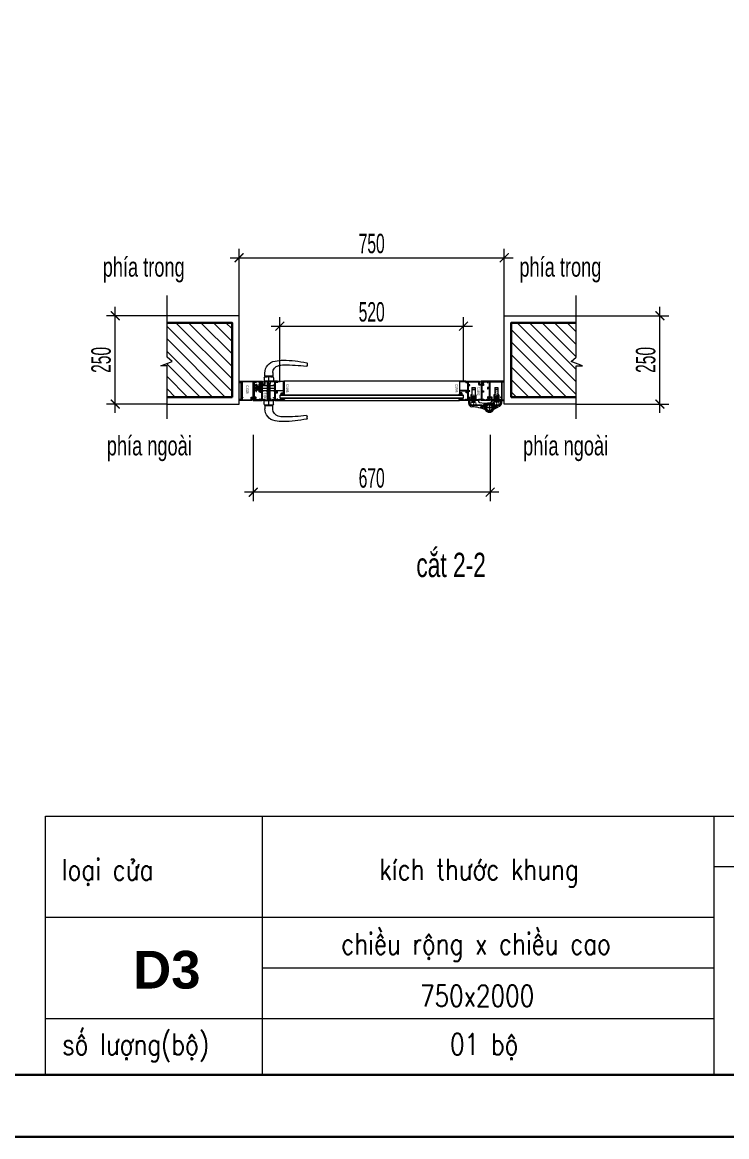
# Model space of a CAD drawing. Header units: millimetres. Extents: x 1336014 to 2939047, y -333549 to -60566.
# Drawn here: x 1419777 to 1421770, y -219540 to -216387 of the extents above; entities that cross this region are included whole.
import ezdxf
from ezdxf.enums import TextEntityAlignment as Align

# ---------------------------------------------------------------- set-up
doc = ezdxf.new("R2010")
doc.units = ezdxf.units.MM
doc.header["$MEASUREMENT"] = 0
for name, pattern in [('CENTER', [2, 1.25, -0.25, 0.25, -0.25]), ('DASHED', [0.75, 0.5, -0.25]), ('HIDDEN', [0.375, 0.25, -0.125])]:
    doc.linetypes.add(name, pattern=pattern)
for name, color, linetype, lineweight in [('05.Text', 253, 'Continuous', 18), ('08.Dim', 156, 'Continuous', 15), ('09.Hatch', 250, 'Continuous', 5), ('11.Khung bo', 32, 'Continuous', 50), ('12.Khung', 36, 'Continuous', 25), ('Bản lề cửa', 1, 'Continuous', 9), ('Coban', 7, 'Continuous', 9), ('KT KHUNG BAO', 96, 'Continuous', 9), ('Kí hiệu mã số', 241, 'Continuous', 9), ('kính', 54, 'Continuous', 9), ('nep', 9, 'Continuous', 15), ('Nhôm', 4, 'Continuous', 20), ('Nẹp nhôm', 6, 'Continuous', 9), ('Ron', 15, 'Continuous', 9), ('silicon', 211, 'Continuous', 9), ('Thay', 253, 'Continuous', 9), ('TS-NET MO', 253, 'Continuous', 0), ('wall', 4, 'Continuous', 9), ('Đường gióng', 251, 'Continuous', 9)]:
    doc.layers.add(name, color=color, linetype=linetype, lineweight=lineweight)
doc.layers.add('KT', color=1, linetype='Continuous')
doc.layers.add('VNCC-Ar-Text', color=6, linetype='Continuous')
doc.layers.add('Tpl_Bound', color=1, linetype='Continuous', plot=False)
doc.styles.add('Noidung', font='', dxfattribs={"height": 500})
doc.styles.add('TEXT-DIM', font='', dxfattribs={"width": 0.8})
doc.styles.add('TT5_Text Dim', font='hoatbif.shx', dxfattribs={"width": 0.6})
doc.styles.add('VNSIMLI', font='VNSIMLI.shx', dxfattribs={"width": 0.6})
doc.styles.get('Noidung').set_extended_font_data('.VnHelvetInsH', bold=True)
doc.styles.get('TEXT-DIM').set_extended_font_data('VnTimes')
doc.dimstyles.new('TT5_Dim 1-25', dxfattribs={"dimscale": 25, "dimtxt": 2.2, "dimasz": 1, "dimexe": 1, "dimexo": 0, "dimgap": 0.5, "dimtad": 1, "dimdec": 0, "dimzin": 0, "dimdsep": 46, "dimtxsty": 'TT5_Text Dim', "dimblk": 'ARCHTICK', "dimcen": 0, "dimdle": 1, "dimclrd": 256, "dimclre": 256, "dimclrt": 1, "dimadec": 0, "dimazin": 0, "dimtfac": 0.015, "dimtdec": 0, "dimtix": 1, "dimtmove": 2, "dimatfit": 3, "dimldrblk": 'DOT', "dimfxl": 1, "dimtolj": 1, "dimtzin": 0, "dimlwd": -1, "dimlwe": -1, "dimarcsym": 1})

# ---------------------------------------------------------------- blocks, each defined once
blk = doc.blocks.new('100')
at = {"layer": '11.Khung bo', "const_width": 26.7}
blk.add_lwpolyline([(1860913, -945240), (1860913, -916940), (1896063, -916940), (1896063, -945240)], close=True, dxfattribs=at)
blk.add_lwpolyline([(1860913, -945240), (1860913, -916940), (1896063, -916940), (1896063, -945240)], close=True, dxfattribs=at)
blk.add_lwpolyline([(1860913, -945240), (1860913, -916940), (1896063, -916940), (1896063, -945240)], close=True, dxfattribs=at)
at = {"layer": '12.Khung'}
blk.add_lwpolyline([(1901579, -945940), (1901579, -916240), (1859580, -916240), (1859580, -945940)], close=True, dxfattribs=at)
blk.add_lwpolyline([(1901579, -945940), (1901579, -916240), (1859580, -916240), (1859580, -945940)], close=True, dxfattribs=at)
blk.add_lwpolyline([(1901579, -945940), (1901579, -916240), (1859580, -916240), (1859580, -945940)], close=True, dxfattribs=at)
blk = doc.blocks.new('ron kính cửa xếp trượt')
at = {"layer": 'Ron'}
for points in [[(2, 4.4), (2.1, 3.8, -0.481466), (1.6, 3.2), (-2.9, 3.2, 0.414214), (-3.4, 2.7), (-3.4, 2.4, 0.414214), (-3.2, 2.2), (-1.4, 2.2, -0.414214), (-1.2, 2), (-1.2, 1.2, -0.414214), (-1.4, 1), (-1.5, 1, 0.601413), (-1.7, 0.7), (-1.3, 0.1, 0.248897), (-1.1, 0), (1.1, 0, 0.248897), (1.3, 0.1), (1.7, 0.7, 0.601413), (1.5, 1), (1.4, 1, -0.414214), (1.2, 1.2), (1.2, 2, -0.414214), (1.4, 2.2), (3.4, 2.2, 0.527023), (3.6, 2.5), (3, 4.9, 0.31109), (1.7, 5.9), (-2.5, 6, 0.981926), (-2.6, 5), (1.5, 4.8, -0.335845)], [(-0.4, 2.1, 0.414213), (-0.6, 1.9), (-0.6, 1, 0.414214), (-0.4, 0.8), (0.4, 0.8, 0.414214), (0.6, 1), (0.6, 1.9, 0.414215), (0.4, 2.1)]]:
    blk.add_lwpolyline(points, format="xyb", close=True, dxfattribs=at)
blk = doc.blocks.new('tay nam mat bang')
h = blk.add_hatch()
h.set_pattern_fill('ANSI31', color=256, scale=10, style=0)
h.set_pattern_definition([(315, (1511.4546, -3873.2739), (-0.88388348, -0.88388348), [])])
h.paths.add_polyline_path([(-6.8, -6), (-8.2, -6), (-6, -1.5), (-4.2, -1.5)])
h.paths.add_polyline_path([(-8.2, 15), (-6.8, 15), (-4.2, 10.5), (-6, 10.5)])
at = {"linetype": 'Continuous'}
for p, q in [((17.2, 54.7), (17.2, 63.2)), ((40.3, 65.2), (40.3, 54.7)), ((137.3, 90.6), (137.3, 85)), ((40.3, 54.7), (17.2, 54.7)), ((40.3, 54), (17.2, 54)), ((40.3, -28), (17.2, -28)), ((40.3, -28.7), (17.2, -28.7)), ((17.2, -28.7), (17.2, -37.2)), ((40.3, -39.2), (40.3, -28.7)), ((137.3, -64.6), (137.3, -59))]:
    blk.add_line(p, q, dxfattribs=at)
for p, q in [((15.8, 50), (15.8, 40.4)), ((41.7, 40.4), (15.8, 40.4)), ((17.2, 54), (17.2, 52.6)), ((24.5, 34.4), (24.4, 40.4)), ((24.5, 34.4), (33, 34.4)), ((24.8, 34.4), (24.8, -8.4)), ((32.8, 34.4), (32.8, -8.4)), ((33, 34.4), (33.1, 40.4)), ((40.3, 54), (40.3, 52.6)), ((41.7, 50), (41.7, 40.4)), ((-13.2, -2.2), (-13.2, 11.2)), ((-13.2, 11.2), (-8.2, 11.2)), ((-8.2, -6), (-8.2, 15)), ((-8.2, 15), (-6.8, 15)), ((-6, 10.5), (-8.2, 15)), ((-7.2, 7.8), (-7.2, 9.7)), ((0.8, -0.2), (-7.2, 7.8)), ((-6.8, 10.2), (0.8, 10.2)), ((-6.8, 15), (-4.2, 10.5)), ((-6.8, -1.5), (-6.8, 10.5)), ((-6.8, 10.5), (-4.2, 10.5)), ((3.2, 16), (0.8, 16)), ((0.8, -6), (0.8, 16)), ((3.2, -6), (3.2, 16)), ((3.2, 12), (43.2, 12)), ((44.8, -2), (44.8, 10.4)), ((-13.2, -2.2), (-8.2, -2.2)), ((-6, -1.5), (-8.2, -6)), ((-8.2, -6), (-6.8, -6)), ((-6.8, -6), (-4.2, -1.5)), ((-6.8, -1.5), (-4.2, -1.5)), ((3.2, -6), (0.8, -6)), ((3.2, -2), (44.8, -2)), ((15.8, -24), (15.8, -14.4)), ((41.7, -14.4), (15.8, -14.4)), ((17.2, -28), (17.2, -26.6)), ((24.5, -8.4), (24.4, -14.4)), ((24.5, -8.4), (33, -8.4)), ((33, -8.4), (33.1, -14.4)), ((40.3, -28), (40.3, -26.6)), ((41.7, -24), (41.7, -14.4))]:
    blk.add_line(p, q)
at = {"linetype": 'CENTER'}
for p, q in [((28.8, 53.4), (28.8, -27.4)), ((-13.2, 4.5), (-2.9, 4.5)), ((7.8, 5), (2, 5)), ((3.2, 5), (44.8, 5)), ((28.8, -2), (28.8, 12))]:
    blk.add_line(p, q, dxfattribs=at)
blk.add_lwpolyline([(3.2, 0), (-3.2, 0), (-3.2, 10), (3.2, 10)])
blk.add_lwpolyline([(6.1, 4.6, -0.414214), (6.1, 5.4), (6.2, 5.5), (6.2, 10.1), (7.5, 10.1, 0.414214), (7.8, 10.4), (7.8, 13.9), (7, 14.8), (6.1, 14.8), (5.2, 13.9), (5.2, 12.2), (3.6, 12.2, 0.414214), (3.2, 11.9), (3.2, -2, 0.414214), (3.6, -2.2), (5.2, -2.2), (5.2, -4), (6.1, -4.8), (7, -4.8), (7.8, -4), (7.8, -0.5, 0.414214), (7.5, -0.2), (6.2, -0.2), (6.2, 4.5)], format="xyb", close=True)
at = {"linetype": 'Continuous'}
for centre, radius, start, end in [((52.3, 63.2), 35, 100.0849, 180), ((69.3, -32.4), 132.1, 90, 100.0849), ((69.3, -212.3), 312, 77.7081, 90), ((60.3, 65.2), 20, 105.5303, 180), ((71.3, 25.6), 61.1, 90, 105.5303), ((71.3, -459.8), 546.5, 83.2994, 90), ((135.3, 85), 2, 263.2994, 0), ((135.3, 90.6), 2, 0, 77.7081), ((52.3, -37.2), 35, 180, 259.9151), ((60.3, -39.2), 20, 180, 254.4697), ((71.3, 0.4), 61.1, 254.4697, 270), ((71.3, 485.8), 546.5, 270, 276.7006), ((135.3, -59), 2, 0, 96.7006), ((69.3, 58.4), 132.1, 259.9151, 270), ((69.3, 238.3), 312, 270, 282.2919), ((135.3, -64.6), 2, 282.2919, 0)]:
    blk.add_arc(centre, radius, start, end, dxfattribs=at)
for centre, radius, start, end in [((18.8, 50), 3, 94.9031, 180), ((28.8, -66.6), 120, 85.0969, 94.9031), ((38.8, 50), 3, 0, 85.0969), ((-6.8, 9.7), 0.5, 90, 180), ((43.2, 10.4), 1.6, 0, 90), ((18.8, -24), 3, 180, 265.0969), ((28.8, 92.6), 120, 265.0969, 274.9031), ((38.8, -24), 3, 274.9031, 0)]:
    blk.add_arc(centre, radius, start, end)
blk = doc.blocks.new('BAN LE LHD63')
at = {"layer": 'Bản lề cửa'}
for p, q in [((-260, 179), (-260, 125)), ((-255, 180), (-259, 180)), ((-253, 179), (-253, 169)), ((-248, 283), (-248, 163)), ((-248, 283), (-203, 283)), ((-248, 280), (-203, 280)), ((-203, 254), (-248, 254)), ((-203, 283), (-203, 163)), ((-197, 179), (-197, 169)), ((-192, 180), (-196, 180)), ((-190, 179), (-190, 125)), ((65, 179), (65, 125)), ((71, 180), (66, 180)), ((72, 179), (72, 169)), ((77, 283), (77, 163)), ((77, 283), (122, 283)), ((77, 280), (122, 280)), ((122, 254), (77, 254)), ((122, 283), (122, 163)), ((128, 179), (128, 169)), ((133, 180), (129, 180)), ((135, 179), (135, 125)), ((-295, 101), (-295, 63)), ((-273, 101), (-295, 101)), ((-282, 63), (-282, 81)), ((-282, 79), (-282, 63)), ((-280, 88), (-271, 97)), ((-279, 86), (-266, 100)), ((-155, 100), (-266, 100)), ((-105, 33), (-264, 33)), ((-263, 33), (-105, 33)), ((-248, 138), (-248, 133)), ((-236, 140), (-246, 140)), ((-236, 130), (-246, 130)), ((-240, 110), (-245, 110)), ((-210, 113), (-240, 113)), ((-240, 113), (-240, 110)), ((-204, 140), (-214, 140)), ((-204, 130), (-214, 130)), ((-210, 113), (-210, 110)), ((-205, 110), (-210, 110)), ((-202, 138), (-202, 133)), ((-155, 100), (-155, 93)), ((-137, 73), (-75, 65)), ((-52, -29), (-97, 29)), ((-49, -33), (-97, 29)), ((-75, 65), (0, 65)), ((10, 65), (0, 65)), ((30, 100), (30, 85)), ((30, 100), (141, 100)), ((49, -33), (97, 29)), ((77, 138), (77, 133)), ((89, 140), (79, 140)), ((89, 130), (79, 130)), ((85, 110), (80, 110)), ((115, 113), (85, 113)), ((85, 113), (85, 110)), ((138, 33), (105, 33)), ((121, 140), (111, 140)), ((121, 130), (111, 130)), ((115, 113), (115, 110)), ((120, 110), (115, 110)), ((123, 138), (123, 133)), ((154, 86), (141, 100)), ((157, 79), (157, 63)), ((-54, -36), (-49, -33)), ((54, -36), (49, -33))]:
    blk.add_line(p, q, dxfattribs=at)
at = {"layer": 'Bản lề cửa', "linetype": 'CENTER'}
for p, q in [((-225, 180), (-225, 110)), ((100, 180), (100, 110)), ((-190, 135), (-260, 135)), ((-225, 115), (-225, 15)), ((-129, -6), (-92, 23)), ((-92, 23), (-38, 65)), ((75, 0), (-75, 0)), ((-75, 0), (75, 0)), ((0, 75), (0, -75)), ((0, 75), (0, -75)), ((92, 23), (27, 74)), ((135, 135), (65, 135)), ((118, 3), (92, 23)), ((100, 100), (100, 33))]:
    blk.add_line(p, q, dxfattribs=at)
at = {"layer": 'Bản lề cửa', "linetype": 'DASHED'}
for p, q in [((-260, 77), (-260, 33)), ((-260, 77), (-190, 77)), ((-253, 100), (-253, 85)), ((-253, 85), (-198, 85)), ((-246, 85), (-246, 77)), ((-204, 85), (-204, 77)), ((-198, 100), (-198, 85)), ((-190, 77), (-190, 33)), ((-125, 7), (-97, 29)), ((-115, -5), (-125, 7)), ((-125, 7), (-123, -2)), ((-122, 12), (-98, 31)), ((-110, -4), (-122, 12)), ((-115, -5), (-88, 17)), ((-110, -4), (-86, 15)), ((-100, 31), (-80, 47)), ((-85, 54), (-71, 65)), ((-60, 22), (-85, 54)), ((-85, 14), (-66, 29)), ((-60, 22), (-6, 65)), ((48, 32), (6, 65)), ((73, 63), (30, 97)), ((48, 32), (73, 63)), ((85, 14), (54, 38)), ((135, 77), (65, 77)), ((65, 77), (65, -12)), ((100, 31), (68, 56)), ((72, 100), (72, 85)), ((127, 85), (72, 85)), ((79, 85), (79, 77)), ((98, 6), (86, 15)), ((103, 4), (88, 17)), ((113, 16), (97, 29)), ((98, 6), (110, 21)), ((110, 21), (99, 30)), ((103, 4), (113, 16)), ((103, 4), (111, 8)), ((113, 16), (111, 8)), ((121, 85), (121, 77)), ((127, 100), (127, 85)), ((135, 77), (135, 33)), ((-115, -5), (-123, -2))]:
    blk.add_line(p, q, dxfattribs=at)
at = {"layer": 'Bản lề cửa'}
for points in [[(7, -48, -1), (-8, -48), (-8, -45, 0.336147), (-11, -40, -0.261596), (-40, -11, 0.336147), (-45, -8), (-50, -8, -1), (-50, 7), (-45, 7, 0.336147), (-40, 11, -0.261596), (-11, 40, 0.336147), (-8, 45), (-8, 47, -1), (7, 47), (7, 45, 0.336147), (11, 40, -0.261596), (40, 11, 0.336147), (45, 7), (47, 7, -1), (47, -8), (45, -8, 0.336147), (40, -11, -0.261596), (11, -40, 0.336147), (7, -45)], [(-8, -48, 1), (7, -48), (7, -45, -0.336147), (11, -40, 0.261596), (40, -11, -0.336147), (45, -8), (50, -8, 1), (50, 7), (45, 7, -0.336147), (40, 11, 0.261596), (11, 40, -0.336147), (7, 45), (7, 47, 1), (-8, 47), (-8, 45, -0.336147), (-11, 40, 0.261596), (-40, 11, -0.336147), (-45, 7), (-48, 7, 1), (-48, -8), (-45, -8, -0.336147), (-40, -11, 0.261596), (-11, -40, -0.336147), (-8, -45)], [(157, 81, 0.198912), (155, 88), (146, 97, -0.668179), (148, 101), (170, 101), (170, 63, -0.29412), (141, 17, 0.049314), (56, -32, -0.867252), (52, -29), (97, 29, -0.230868), (105, 33), (139, 33, 0.191401), (146, 35, 0.206445), (157, 63)]]:
    blk.add_lwpolyline(points, format="xyb", close=True, dxfattribs=at)
for centre, radius, start, end in [((-259, 179), 1.5, 90, 180), ((-255, 179), 1.5, 0, 90), ((-248, 169), 5, 180, 252.1415), ((-225, 240), 80, 252.1415, 287.8585), ((-202, 169), 5, 287.8585, 0), ((-196, 179), 1.5, 90, 180), ((-192, 179), 1.5, 0, 90), ((66, 179), 1.5, 90, 180), ((71, 179), 1.5, 0, 90), ((77, 169), 5, 180, 252.1415), ((100, 240), 80, 252.1415, 287.8585), ((123, 169), 5, 287.8585, 0), ((129, 179), 1.5, 90, 180), ((133, 179), 1.5, 0, 90), ((-245, 63), 50, 180, 268.0933), ((-272, 81), 10, 135, 180), ((-272, 79), 10, 135, 180), ((-245, 63), 37.5, 180, 226.6582), ((-245, 63), 37, 180, 227.7946), ((-273, 99), 2.5, 315, 90), ((-264, 43), 10, 226.6582, 270), ((-263, 43), 10, 227.7946, 270), ((-245, 125), 15, 180, 270), ((-246, 138), 2.5, 90, 180), ((-246, 133), 2.5, 180, 270), ((-263, -487), 500, 65.3972, 88.0933), ((-225, 135), 15, 19.4712, 160.5288), ((-225, 135), 15, 199.4712, 340.5288), ((-225, 135), 12.5, 23.5782, 156.4218), ((-225, 135), 12.5, 203.5782, 336.4218), ((-205, 125), 15, 270, 0), ((-204, 138), 2.5, 0, 90), ((-204, 133), 2.5, 270, 0), ((-135, 93), 20, 180, 262.875), ((-105, 23), 10, 38, 90), ((-105, 23), 10, 38, 90), ((0, 0), 65, 90, 325.8377), ((0, 0), 55, 186.1106, 173.8894), ((0, 0), 55, 6.1106, 353.8894), ((0, 0), 65, 214.1623, 90), ((0, 0), 45, 99.5973, 170.4027), ((0, 0), 45, 99.5973, 170.4027), ((0, 0), 45, 9.5973, 80.4027), ((0, 0), 45, 9.5973, 80.4027), ((10, 85), 20, 270, 0), ((80, 125), 15, 180, 270), ((79, 138), 2.5, 90, 180), ((79, 133), 2.5, 180, 270), ((100, 135), 15, 19.4712, 160.5288), ((100, 135), 15, 199.4712, 340.5288), ((100, 135), 12.5, 23.5782, 156.4218), ((100, 135), 12.5, 203.5782, 336.4218), ((105, 23), 10, 90, 142), ((120, 125), 15, 270, 0), ((121, 138), 2.5, 0, 90), ((121, 133), 2.5, 270, 0), ((138, 43), 10, 270, 312.2054), ((120, 63), 37, 312.2054, 0), ((147, 79), 10, 0, 45), ((-54, -30), 2.5, 245.3972, 38), ((0, 0), 45, 189.5973, 260.4027), ((0, 0), 45, 189.5973, 260.4027), ((0, 0), 45, 279.5973, 350.4027), ((0, 0), 45, 279.5973, 350.4027)]:
    blk.add_arc(centre, radius, start, end, dxfattribs=at)
at = {"layer": 'Bản lề cửa', "linetype": 'CENTER'}
for start, end in [(173.8894, 186.1106), (353.8894, 6.1106)]:
    blk.add_arc((0, 0), 55, start, end, dxfattribs=at)
blk = doc.blocks.new('_ARCHTICK')
at = {"const_width": 0.15}
blk.add_lwpolyline([(-0.5, -0.5), (0.5, 0.5)], dxfattribs=at)
blk = doc.blocks.new('*D2031')
at = {"layer": '08.Dim', "transparency": 16777216}
for p, q in [((1420430.6, -217554.2), (1420430.6, -217741.9)), ((1421100.6, -217554.2), (1421100.6, -217741.9)), ((1421125.6, -217716.9), (1420405.6, -217716.9))]:
    blk.add_line(p, q, dxfattribs=at)
at = {"layer": 'Defpoints', "color": 0, "transparency": 16777216}
for p in [(1420430.6, -217554.2), (1421100.6, -217554.2), (1420430.6, -217716.9)]:
    blk.add_point(p, dxfattribs=at)
at = {"layer": '08.Dim', "transparency": 16777216, "xscale": 25, "yscale": 25, "zscale": 25, "rotation": 180}
blk.add_blockref('_ARCHTICK', (1420430.6, -217716.9), dxfattribs=at)
at = {"layer": '08.Dim', "transparency": 16777216, "xscale": 25, "yscale": 25, "zscale": 25}
blk.add_blockref('_ARCHTICK', (1421100.6, -217716.9), dxfattribs=at)
at = {"layer": '08.Dim', "color": 1, "transparency": 16777216, "insert": (1420765.6, -217676.9), "char_height": 55, "attachment_point": 5, "style": 'TT5_Text Dim'}
blk.add_mtext('\\A1;670', dxfattribs=at)
blk = doc.blocks.new('_DOT')
blk.add_line((-0.5, 0), (-1, 0))
at = {"const_width": 0.5}
blk.add_lwpolyline([(-0.25, 0, 1), (0.25, 0, 1)], format="xyb", close=True, dxfattribs=at)
blk = doc.blocks.new('*D2032')
at = {"layer": '08.Dim', "transparency": 16777216}
for p, q in [((1420505.8, -217405.5), (1420505.8, -217222)), ((1421025.4, -217405.5), (1421025.4, -217222)), ((1420480.8, -217247), (1421050.4, -217247))]:
    blk.add_line(p, q, dxfattribs=at)
at = {"layer": 'Defpoints', "color": 0, "transparency": 16777216}
for p in [(1421025.4, -217247), (1420505.8, -217405.5), (1421025.4, -217405.5)]:
    blk.add_point(p, dxfattribs=at)
at = {"layer": '08.Dim', "transparency": 16777216, "xscale": 25, "yscale": 25, "zscale": 25, "rotation": 180}
blk.add_blockref('_ARCHTICK', (1420505.8, -217247), dxfattribs=at)
at = {"layer": '08.Dim', "transparency": 16777216, "xscale": 25, "yscale": 25, "zscale": 25}
blk.add_blockref('_ARCHTICK', (1421025.4, -217247), dxfattribs=at)
at = {"layer": '08.Dim', "color": 1, "transparency": 16777216, "insert": (1420765.6, -217207), "char_height": 55, "attachment_point": 5, "style": 'TT5_Text Dim'}
blk.add_mtext('\\A1;520', dxfattribs=at)
blk = doc.blocks.new('*D2033')
at = {"layer": '08.Dim', "transparency": 16777216}
for p, q in [((1420365.6, -217053.6), (1421165.6, -217053.6)), ((1420390.6, -217221.9), (1420390.6, -217028.6)), ((1421140.6, -217221.9), (1421140.6, -217028.6))]:
    blk.add_line(p, q, dxfattribs=at)
at = {"layer": 'Defpoints', "color": 0, "transparency": 16777216}
for p in [(1421140.6, -217053.6), (1420390.6, -217221.9), (1421140.6, -217221.9)]:
    blk.add_point(p, dxfattribs=at)
at = {"layer": '08.Dim', "transparency": 16777216, "xscale": 25, "yscale": 25, "zscale": 25, "rotation": 180}
blk.add_blockref('_ARCHTICK', (1420390.6, -217053.6), dxfattribs=at)
at = {"layer": '08.Dim', "transparency": 16777216, "xscale": 25, "yscale": 25, "zscale": 25}
blk.add_blockref('_ARCHTICK', (1421140.6, -217053.6), dxfattribs=at)
at = {"layer": '08.Dim', "color": 1, "transparency": 16777216, "insert": (1420765.6, -217013.6), "char_height": 55, "attachment_point": 5, "style": 'TT5_Text Dim'}
blk.add_mtext('\\A1;750', dxfattribs=at)
blk = doc.blocks.new('*D2037')
at = {"layer": '08.Dim', "transparency": 16777216}
for p, q in [((1420040.3, -217492.6), (1420040.3, -217192.6)), ((1420186.8, -217217.6), (1420015.3, -217217.6)), ((1420186.8, -217467.6), (1420015.3, -217467.6))]:
    blk.add_line(p, q, dxfattribs=at)
at = {"layer": 'Defpoints', "color": 0, "transparency": 16777216}
for p in [(1420040.3, -217217.6), (1420186.8, -217217.6), (1420186.8, -217467.6)]:
    blk.add_point(p, dxfattribs=at)
at = {"layer": '08.Dim', "transparency": 16777216, "xscale": 25, "yscale": 25, "zscale": 25}
for p, rotation in [((1420040.3, -217217.6), 90), ((1420040.3, -217467.6), 270)]:
    blk.add_blockref('_ARCHTICK', p, dxfattribs=dict(at, rotation=rotation))
at = {"layer": '08.Dim', "color": 1, "transparency": 16777216, "insert": (1420000.3, -217342.6), "char_height": 55, "attachment_point": 5, "rotation": 90, "style": 'TT5_Text Dim'}
blk.add_mtext('\\A1;250', dxfattribs=at)
blk = doc.blocks.new('*D2038')
at = {"layer": '08.Dim', "transparency": 16777216}
for p, q in [((1421580.9, -217492.6), (1421580.9, -217192.6)), ((1421344.3, -217217.6), (1421605.9, -217217.6)), ((1421344.3, -217467.6), (1421605.9, -217467.6))]:
    blk.add_line(p, q, dxfattribs=at)
at = {"layer": 'Defpoints', "color": 0, "transparency": 16777216}
for p in [(1421344.3, -217217.6), (1421580.9, -217217.6), (1421344.3, -217467.6)]:
    blk.add_point(p, dxfattribs=at)
at = {"layer": '08.Dim', "transparency": 16777216, "xscale": 25, "yscale": 25, "zscale": 25}
for p, rotation in [((1421580.9, -217217.6), 90), ((1421580.9, -217467.6), 270)]:
    blk.add_blockref('_ARCHTICK', p, dxfattribs=dict(at, rotation=rotation))
at = {"layer": '08.Dim', "color": 1, "transparency": 16777216, "insert": (1421540.9, -217342.6), "char_height": 55, "attachment_point": 5, "rotation": 90, "style": 'TT5_Text Dim'}
blk.add_mtext('\\A1;250', dxfattribs=at)

msp = doc.modelspace()

# ---------------------------------------------------------------- hatches: boundary and pattern name
at = {"layer": '09.Hatch', "ltscale": 0.5}
h = msp.add_hatch(dxfattribs=at)
h.set_pattern_fill('ANSI31', color=256, scale=200, angle=180, style=0)
h.set_pattern_definition([(315, (1412803.502, -216652.904), (-17.67767, -17.67767), [])])
h.paths.add_polyline_path([(1420370.6, -217447.6), (1420186.8, -217447.6), (1420186.8, -217359.1), (1420168.9, -217359.1), (1420201.2, -217346.7), (1420186.8, -217334.9), (1420186.8, -217237.6), (1420370.6, -217237.6)])
h = msp.add_hatch(dxfattribs=at)
h.set_pattern_fill('ANSI31', color=256, scale=200, angle=180, style=0)
h.set_pattern_definition([(315, (1411753.478, -216652.904), (-17.67767, -17.67767), [])])
h.paths.add_polyline_path([(1421160.6, -217447.6), (1421344.3, -217447.6), (1421344.3, -217359.1), (1421362.2, -217359.1), (1421329.9, -217346.7), (1421344.3, -217334.9), (1421344.3, -217237.6), (1421160.6, -217237.6)])
at = {"layer": 'KT KHUNG BAO'}
h = msp.add_hatch(color=256, dxfattribs=at)
h.paths.add_polyline_path([(1421021.2, -217439.6), (1421021.2, -217439.8, -0.414214), (1421020.7, -217440.3), (1421019.5, -217440.3, -0.339454), (1421019, -217440), (1421018.9, -217439.6, -0.493145), (1421019.1, -217439.3), (1421019.7, -217439.3, 0.414214), (1421020.2, -217438.8), (1421020.2, -217437.5, 0.414214), (1421019.7, -217437), (1421015.1, -217437, 0.414214), (1421014.6, -217437.5), (1421014.6, -217438.8, 0.414214), (1421015.1, -217439.3), (1421015.7, -217439.3, -0.493145), (1421015.9, -217439.6), (1421015.8, -217440, -0.339454), (1421015.3, -217440.3), (1421014.1, -217440.3, -0.414214), (1421013.6, -217439.8), (1421013.6, -217438.6, -0.232999), (1421007.2, -217442.8), (1421022.1, -217442.8, 0.517303)])
h.paths.add_polyline_path([(1421022.1, -217450.8), (1421007.2, -217450.8, -0.225568), (1421013.6, -217455), (1421013.6, -217453.8, -0.414214), (1421014.1, -217453.3), (1421015.5, -217453.3, -0.339454), (1421016, -217453.7), (1421016.1, -217454.1, -0.493145), (1421015.9, -217454.3), (1421015.3, -217454.3, 0.414214), (1421014.8, -217454.8), (1421014.8, -217456.1, 0.414214), (1421015.3, -217456.6), (1421019.9, -217456.6, 0.414214), (1421020.4, -217456.1), (1421020.4, -217454.8, 0.414214), (1421019.9, -217454.3), (1421019.3, -217454.3, -0.493145), (1421019.1, -217454.1), (1421019.2, -217453.7, -0.339454), (1421019.7, -217453.3), (1421021.1, -217453.3, -0.414214), (1421021.6, -217453.8), (1421021.6, -217453.8, 0.444559)])

# ---------------------------------------------------------------- linework, layer by layer
for centre, start, end in [((1420510.6, -217441.6), 108.862, 218.5287), ((1420510.6, -217452.1), 141.4713, 237.317), ((1421020.5, -217441.6), 321.4713, 71.138), ((1421020.5, -217452.1), 302.683, 38.5287)]:
    msp.add_arc(centre, 2.05, start, end, dxfattribs=at)
at = {"layer": 'kính'}
msp.add_lwpolyline([(1421004.2, -217450.8), (1421024.4, -217450.8), (1421025.4, -217449.8), (1421025.4, -217443.8), (1421024.4, -217442.8), (1421004.2, -217442.8), (1420506.8, -217442.8), (1420505.8, -217443.8), (1420505.8, -217449.8), (1420506.8, -217450.8)], close=True, dxfattribs=at)
at = {"layer": 'kính', "linetype": 'HIDDEN', "lineweight": 5}
msp.add_lwpolyline([(1421025.4, -217443.8), (1420505.8, -217443.8), (1420505.8, -217449.8), (1421025.4, -217449.8)], close=True, dxfattribs=at)
at = {"layer": 'nep', "ltscale": 0.5}
for points in [[(1420186.8, -217509), (1420186.8, -217359.1), (1420168.9, -217359.1), (1420201.2, -217346.7), (1420186.8, -217334.9), (1420186.8, -217160.7)], [(1421344.3, -217509), (1421344.3, -217359.1), (1421362.2, -217359.1), (1421329.9, -217346.7), (1421344.3, -217334.9), (1421344.3, -217160.7)]]:
    msp.add_lwpolyline(points, dxfattribs=at)
at = {"layer": 'nep'}
for points in [[(1420186.8, -217467.6), (1420390.6, -217467.6), (1420390.6, -217217.6), (1420186.8, -217217.6)], [(1421344.3, -217467.6), (1421140.6, -217467.6), (1421140.6, -217217.6), (1421344.3, -217217.6)]]:
    msp.add_lwpolyline(points, dxfattribs=at)
at = {"layer": 'Nhôm'}
for points in [[(1420437.8, -217421.3), (1420437.8, -217424.1, -0.339454), (1420437.4, -217424.5), (1420436.8, -217424.7, -0.493145), (1420436.1, -217424.2), (1420436.1, -217422.7, 0.414214), (1420435.6, -217422.2), (1420433.3, -217422.2, 0.414214), (1420432.8, -217422.7), (1420432.8, -217447.9, 0.414214), (1420433.3, -217448.4), (1420435.9, -217448.4, 0.414214), (1420436.4, -217447.9), (1420436.4, -217447.5, -0.493145), (1420436.8, -217447.2), (1420437.4, -217447.4, -0.339454), (1420437.8, -217447.9), (1420437.8, -217449.3, -0.414214), (1420437.3, -217449.8), (1420427.1, -217449.8, 0.414214), (1420426.6, -217450.3), (1420426.6, -217457.3, -0.414214), (1420426.1, -217457.8), (1420391.1, -217457.8, -0.414214), (1420390.6, -217457.3), (1420390.6, -217453.3, -0.57735), (1420391.3, -217452.9), (1420391.7, -217453.1, -0.267949), (1420392, -217453.6), (1420392, -217455.7, 0.414214), (1420392.5, -217456.2), (1420396.3, -217456.2, 0.414214), (1420396.8, -217455.7), (1420396.8, -217405.1, 0.414214), (1420396.3, -217404.6), (1420392.5, -217404.6, 0.414214), (1420392, -217405.1), (1420392, -217407.3, -0.267949), (1420391.7, -217407.7), (1420391.3, -217408, -0.57735), (1420390.6, -217407.5), (1420390.6, -217403.5, -0.414214), (1420391.1, -217403), (1420456.1, -217403, -0.414214), (1420456.6, -217403.5), (1420456.6, -217407, -0.414214), (1420456.1, -217407.5), (1420454.7, -217407.5, -0.339454), (1420454.2, -217407.2), (1420454.1, -217406.8, -0.493145), (1420454.3, -217406.5), (1420454.9, -217406.5, 0.414214), (1420455.4, -217406), (1420455.4, -217404.7, 0.414214), (1420454.9, -217404.2), (1420450.3, -217404.2, 0.414214), (1420449.8, -217404.7), (1420449.8, -217406, 0.414214), (1420450.3, -217406.5), (1420450.9, -217406.5, -0.493145), (1420451.1, -217406.8), (1420451, -217407.2, -0.339454), (1420450.5, -217407.5), (1420449, -217407.5, -0.414214), (1420448.6, -217407.1), (1420448.6, -217407), (1420447.6, -217407, -0.414214), (1420447.1, -217406.5), (1420447.1, -217406.5, -0.414214), (1420447.6, -217406), (1420448.1, -217406, 0.414214), (1420448.6, -217405.5), (1420448.6, -217405.3, 0.414214), (1420448.1, -217404.8), (1420438.1, -217404.8, 0.414214), (1420437.6, -217405.3), (1420437.6, -217405.5, 0.414214), (1420438.1, -217406), (1420438.6, -217406, -0.414214), (1420439.1, -217406.5), (1420439.1, -217406.5, -0.414214), (1420438.6, -217407), (1420436.9, -217407, -0.414214), (1420436.4, -217406.5), (1420436.4, -217405.5, 0.414214), (1420435.9, -217405), (1420433.3, -217405, 0.414214), (1420432.8, -217405.5), (1420432.8, -217420.3, 0.414214), (1420433.3, -217420.8), (1420437.3, -217420.8, -0.414214)], [(1420430.3, -217405), (1420399.3, -217405, 0.414214), (1420398.8, -217405.5), (1420398.8, -217447.3, 0.414214), (1420399.3, -217447.8), (1420400.3, -217447.8, -0.414214), (1420400.8, -217448.3), (1420400.8, -217448.8, -0.414214), (1420400.3, -217449.3), (1420399.3, -217449.3, 0.414214), (1420398.8, -217449.8), (1420398.8, -217455.3, 0.414214), (1420399.3, -217455.8), (1420424.1, -217455.8, 0.414214), (1420424.6, -217455.3), (1420424.6, -217448.3, -0.414214), (1420425.1, -217447.8), (1420430.3, -217447.8, 0.414214), (1420430.8, -217447.3), (1420430.8, -217405.5, 0.414214)], [(1420517.1, -217453.3), (1420515.7, -217453.3, 0.339454), (1420515.2, -217453.7), (1420515.1, -217454.1, 0.493145), (1420515.3, -217454.3), (1420515.9, -217454.3, -0.414214), (1420516.4, -217454.8), (1420516.4, -217456.1, -0.414214), (1420515.9, -217456.6), (1420511.3, -217456.6, -0.414214), (1420510.8, -217456.1), (1420510.8, -217454.8, -0.414214), (1420511.3, -217454.3), (1420511.9, -217454.3, 0.493145), (1420512.1, -217454.1), (1420512, -217453.7, 0.339454), (1420511.5, -217453.3), (1420510.1, -217453.3, 0.414214), (1420509.6, -217453.8), (1420508.6, -217453.8, 0.414214), (1420508.1, -217454.3), (1420508.1, -217454.3, 0.414214), (1420508.6, -217454.8), (1420509.1, -217454.8, -0.414214), (1420509.6, -217455.3), (1420509.6, -217455.5, -0.414214), (1420509.1, -217456), (1420499.1, -217456, -0.414214), (1420498.6, -217455.5), (1420498.6, -217455.3, -0.414214), (1420499.1, -217454.8), (1420499.6, -217454.8, 0.414214), (1420500.1, -217454.3), (1420500.1, -217454.3, 0.414214), (1420499.6, -217453.8), (1420497.9, -217453.8, 0.414214), (1420497.4, -217454.3), (1420497.4, -217455.5, -0.414214), (1420496.9, -217456), (1420494.3, -217456, -0.414214), (1420493.8, -217455.5), (1420493.8, -217436.4, -0.414214), (1420494.3, -217435.9), (1420498.3, -217435.9, 0.414214), (1420498.8, -217435.4), (1420498.8, -217432.6, 0.339454), (1420498.4, -217432.1), (1420497.8, -217431.9, 0.493145), (1420497.1, -217432.4), (1420497.1, -217434, -0.414214), (1420496.6, -217434.5), (1420494.3, -217434.5, -0.414214), (1420493.8, -217434), (1420493.8, -217404.9, -0.414214), (1420494.3, -217404.4), (1420497.3, -217404.4, -0.414214), (1420497.8, -217404.9), (1420497.8, -217405.3, 0.493145), (1420498.2, -217405.6), (1420498.4, -217405.6, 0.339454), (1420498.8, -217405.1), (1420498.8, -217403.3, 0.414214), (1420498.5, -217403), (1420461.1, -217403, 0.414214), (1420460.6, -217403.5, 0.414214), (1420461.1, -217404), (1420461.1, -217410.5, -0.414214), (1420460.6, -217411), (1420449.8, -217411, 0.414214), (1420449.3, -217411.5), (1420449.3, -217414.4, 0.414214), (1420449.8, -217414.9), (1420450.3, -217414.9, 0.414214), (1420450.8, -217414.4), (1420450.8, -217412.9, -0.414214), (1420451.3, -217412.4), (1420453.3, -217412.4, -0.414214), (1420453.8, -217412.9), (1420453.8, -217431.9, -0.414214), (1420453.3, -217432.4), (1420451.3, -217432.4, -0.414214), (1420450.8, -217431.9), (1420450.8, -217430.4, 0.414214), (1420450.3, -217429.9), (1420449.8, -217429.9, 0.414214), (1420449.3, -217430.4), (1420449.3, -217433.3, 0.414214), (1420449.8, -217433.8), (1420453.3, -217433.8, -0.414214), (1420453.8, -217434.3), (1420453.8, -217455.5, -0.414214), (1420453.3, -217456), (1420451.3, -217456, -0.414214), (1420450.8, -217455.5), (1420450.8, -217454.3, 0.414214), (1420450.3, -217453.8), (1420448.6, -217453.8, 0.414214), (1420448.1, -217454.3), (1420448.1, -217454.3, 0.414214), (1420448.6, -217454.8), (1420449.1, -217454.8, -0.414214), (1420449.6, -217455.3), (1420449.6, -217455.5, -0.414214), (1420449.1, -217456), (1420439.1, -217456, -0.414214), (1420438.6, -217455.5), (1420438.6, -217455.3, -0.414214), (1420439.1, -217454.8), (1420439.6, -217454.8, 0.414214), (1420440.1, -217454.3), (1420440.1, -217454.3, 0.414214), (1420439.6, -217453.8), (1420438.6, -217453.8, 0.414214), (1420438.1, -217453.3), (1420436.7, -217453.3, 0.339454), (1420436.2, -217453.7), (1420436.1, -217454.1, 0.493145), (1420436.3, -217454.3), (1420436.9, -217454.3, -0.414214), (1420437.4, -217454.8), (1420437.4, -217456.1, -0.414214), (1420436.9, -217456.6), (1420432.3, -217456.6, -0.414214), (1420431.8, -217456.1), (1420431.8, -217454.8, -0.414214), (1420432.3, -217454.3), (1420432.9, -217454.3, 0.493145), (1420433.1, -217454.1), (1420433, -217453.7, 0.339454), (1420432.5, -217453.3), (1420431.1, -217453.3, 0.414214), (1420430.6, -217453.8), (1420430.6, -217457.3, 0.414214), (1420431.1, -217457.8), (1420455.3, -217457.8, 0.414214), (1420455.8, -217457.3), (1420455.8, -217456.8, -0.414214), (1420456.3, -217456.3), (1420461.3, -217456.3, -0.414214), (1420461.8, -217456.8), (1420461.8, -217457.3, 0.414214), (1420462.3, -217457.8), (1420485.3, -217457.8, 0.414214), (1420485.8, -217457.3), (1420485.8, -217456.8, -0.414214), (1420486.3, -217456.3), (1420491.3, -217456.3, -0.414214), (1420491.8, -217456.8), (1420491.8, -217457.3, 0.414214), (1420492.3, -217457.8), (1420517.3, -217457.8, 0.414214), (1420517.6, -217457.5), (1420517.6, -217453.8, 0.414214)], [(1420463.4, -217454.3, -0.414214), (1420463.9, -217454.8), (1420463.9, -217455.3, 0.414214), (1420464.4, -217455.8), (1420483.4, -217455.8, 0.414214), (1420483.9, -217455.3), (1420483.9, -217454.8, -0.414214), (1420484.4, -217454.3), (1420491.4, -217454.3, 0.414214), (1420491.9, -217453.8), (1420491.9, -217451.4, 0.414214), (1420491.4, -217450.9), (1420488.4, -217450.9, -0.414214), (1420487.9, -217450.4), (1420487.9, -217449.9, -0.414214), (1420488.4, -217449.4), (1420491.4, -217449.4, 0.414214), (1420491.9, -217448.9), (1420491.9, -217431.9, 0.414214), (1420491.4, -217431.4), (1420488.4, -217431.4, -0.414214), (1420487.9, -217430.9), (1420487.9, -217430.4, -0.414214), (1420488.4, -217429.9), (1420491.4, -217429.9, 0.414214), (1420491.9, -217429.4), (1420491.9, -217415.4, 0.414214), (1420491.4, -217414.9), (1420488.4, -217414.9, -0.414214), (1420487.9, -217414.4), (1420487.9, -217413.9, -0.414214), (1420488.4, -217413.4), (1420491.4, -217413.4, 0.414214), (1420491.9, -217412.9), (1420491.9, -217405.5, 0.414214), (1420491.4, -217405), (1420463.7, -217405, 0.414214), (1420463.2, -217405.5), (1420463.2, -217411.5, -0.414214), (1420461.7, -217413), (1420456.4, -217413, 0.414214), (1420455.9, -217413.5), (1420455.9, -217453.8, 0.414214), (1420456.4, -217454.3)], [(1421014.1, -217453.3), (1421015.5, -217453.3, -0.339454), (1421016, -217453.7), (1421016.1, -217454.1, -0.493145), (1421015.9, -217454.3), (1421015.3, -217454.3, 0.414214), (1421014.8, -217454.8), (1421014.8, -217456.1, 0.414214), (1421015.3, -217456.6), (1421019.9, -217456.6, 0.414214), (1421020.4, -217456.1), (1421020.4, -217454.8, 0.414214), (1421019.9, -217454.3), (1421019.3, -217454.3, -0.493145), (1421019.1, -217454.1), (1421019.2, -217453.7, -0.339454), (1421019.7, -217453.3), (1421021.1, -217453.3, -0.414214), (1421021.6, -217453.8), (1421022.6, -217453.8, -0.414214), (1421023.1, -217454.3), (1421023.1, -217454.3, -0.414214), (1421022.6, -217454.8), (1421022.1, -217454.8, 0.414214), (1421021.6, -217455.3), (1421021.6, -217455.5, 0.414214), (1421022.1, -217456), (1421032.1, -217456, 0.414214), (1421032.6, -217455.5), (1421032.6, -217455.3, 0.414214), (1421032.1, -217454.8), (1421031.6, -217454.8, -0.414214), (1421031.1, -217454.3), (1421031.1, -217454.3, -0.414214), (1421031.6, -217453.8), (1421033.3, -217453.8, -0.414214), (1421033.8, -217454.3), (1421033.8, -217455.5, 0.414214), (1421034.3, -217456), (1421036.9, -217456, 0.414214), (1421037.4, -217455.5), (1421037.4, -217436.4, 0.414214), (1421036.9, -217435.9), (1421032.9, -217435.9, -0.414214), (1421032.4, -217435.4), (1421032.4, -217432.6, -0.339454), (1421032.7, -217432.1), (1421033.4, -217431.9, -0.493145), (1421034, -217432.4), (1421034, -217434, 0.414214), (1421034.5, -217434.5), (1421036.9, -217434.5, 0.414214), (1421037.4, -217434), (1421037.4, -217404.9, 0.414214), (1421036.9, -217404.4), (1421033.9, -217404.4, 0.414214), (1421033.4, -217404.9), (1421033.4, -217405.3, -0.493145), (1421033, -217405.6), (1421032.7, -217405.6, -0.339454), (1421032.4, -217405.1), (1421032.4, -217403.3, -0.414214), (1421032.7, -217403), (1421070.1, -217403, -0.414214), (1421070.6, -217403.5, -0.414214), (1421070.1, -217404), (1421070.1, -217410.5, 0.414214), (1421070.6, -217411), (1421081.4, -217411, -0.414214), (1421081.9, -217411.5), (1421081.9, -217414.4, -0.414214), (1421081.4, -217414.9), (1421080.9, -217414.9, -0.414214), (1421080.4, -217414.4), (1421080.4, -217412.9, 0.414214), (1421079.9, -217412.4), (1421077.9, -217412.4, 0.414214), (1421077.4, -217412.9), (1421077.4, -217431.9, 0.414214), (1421077.9, -217432.4), (1421079.9, -217432.4, 0.414214), (1421080.4, -217431.9), (1421080.4, -217430.4, -0.414214), (1421080.9, -217429.9), (1421081.4, -217429.9, -0.414214), (1421081.9, -217430.4), (1421081.9, -217433.3, -0.414214), (1421081.4, -217433.8), (1421077.9, -217433.8, 0.414214), (1421077.4, -217434.3), (1421077.4, -217455.5, 0.414214), (1421077.9, -217456), (1421079.9, -217456, 0.414214), (1421080.4, -217455.5), (1421080.4, -217454.3, -0.414214), (1421080.9, -217453.8), (1421082.6, -217453.8, -0.414214), (1421083.1, -217454.3), (1421083.1, -217454.3, -0.414214), (1421082.6, -217454.8), (1421082.1, -217454.8, 0.414214), (1421081.6, -217455.3), (1421081.6, -217455.5, 0.414214), (1421082.1, -217456), (1421092.1, -217456, 0.414214), (1421092.6, -217455.5), (1421092.6, -217455.3, 0.414214), (1421092.1, -217454.8), (1421091.6, -217454.8, -0.414214), (1421091.1, -217454.3), (1421091.1, -217454.3, -0.414214), (1421091.6, -217453.8), (1421092.6, -217453.8, -0.414214), (1421093.1, -217453.3), (1421094.5, -217453.3, -0.339454), (1421095, -217453.7), (1421095.1, -217454.1, -0.493145), (1421094.9, -217454.3), (1421094.3, -217454.3, 0.414214), (1421093.8, -217454.8), (1421093.8, -217456.1, 0.414214), (1421094.3, -217456.6), (1421098.9, -217456.6, 0.414214), (1421099.4, -217456.1), (1421099.4, -217454.8, 0.414214), (1421098.9, -217454.3), (1421098.3, -217454.3, -0.493145), (1421098.1, -217454.1), (1421098.2, -217453.7, -0.339454), (1421098.7, -217453.3), (1421100.1, -217453.3, -0.414214), (1421100.6, -217453.8), (1421100.6, -217457.3, -0.414214), (1421100.1, -217457.8), (1421075.9, -217457.8, -0.414214), (1421075.4, -217457.3), (1421075.4, -217456.8, 0.414214), (1421074.9, -217456.3), (1421069.9, -217456.3, 0.414214), (1421069.4, -217456.8), (1421069.4, -217457.3, -0.414214), (1421068.9, -217457.8), (1421045.9, -217457.8, -0.414214), (1421045.4, -217457.3), (1421045.4, -217456.8, 0.414214), (1421044.9, -217456.3), (1421039.9, -217456.3, 0.414214), (1421039.4, -217456.8), (1421039.4, -217457.3, -0.414214), (1421038.9, -217457.8), (1421013.9, -217457.8, -0.414214), (1421013.6, -217457.5), (1421013.6, -217453.8, -0.414214)], [(1421067.9, -217454.3, 0.414214), (1421067.4, -217454.8), (1421067.4, -217455.3, -0.414214), (1421066.9, -217455.8), (1421047.9, -217455.8, -0.414214), (1421047.4, -217455.3), (1421047.4, -217454.8, 0.414214), (1421046.9, -217454.3), (1421039.9, -217454.3, -0.414214), (1421039.4, -217453.8), (1421039.4, -217451.4, -0.414214), (1421039.9, -217450.9), (1421042.9, -217450.9, 0.414214), (1421043.4, -217450.4), (1421043.4, -217449.9, 0.414214), (1421042.9, -217449.4), (1421039.9, -217449.4, -0.414214), (1421039.4, -217448.9), (1421039.4, -217431.9, -0.414214), (1421039.9, -217431.4), (1421042.9, -217431.4, 0.414214), (1421043.4, -217430.9), (1421043.4, -217430.4, 0.414214), (1421042.9, -217429.9), (1421039.9, -217429.9, -0.414214), (1421039.4, -217429.4), (1421039.4, -217415.4, -0.414214), (1421039.9, -217414.9), (1421042.9, -217414.9, 0.414214), (1421043.4, -217414.4), (1421043.4, -217413.9, 0.414214), (1421042.9, -217413.4), (1421039.9, -217413.4, -0.414214), (1421039.4, -217412.9), (1421039.4, -217405.5, -0.414214), (1421039.9, -217405), (1421067.6, -217405, -0.414214), (1421068.1, -217405.5), (1421068.1, -217411.5, 0.414214), (1421069.6, -217413), (1421074.9, -217413, -0.414214), (1421075.4, -217413.5), (1421075.4, -217453.8, -0.414214), (1421074.9, -217454.3)], [(1421093.4, -217421.3), (1421093.4, -217424.1, 0.339454), (1421093.7, -217424.5), (1421094.4, -217424.7, 0.493145), (1421095, -217424.2), (1421095, -217422.7, -0.414214), (1421095.5, -217422.2), (1421097.9, -217422.2, -0.414214), (1421098.4, -217422.7), (1421098.4, -217447.9, -0.414214), (1421097.9, -217448.4), (1421095.3, -217448.4, -0.414214), (1421094.8, -217447.9), (1421094.8, -217447.5, 0.493145), (1421094.4, -217447.2), (1421093.7, -217447.4, 0.339454), (1421093.4, -217447.9), (1421093.4, -217449.3, 0.414214), (1421093.9, -217449.8), (1421104.1, -217449.8, -0.414214), (1421104.6, -217450.3), (1421104.6, -217457.3, 0.414214), (1421105.1, -217457.8), (1421140.1, -217457.8, 0.414214), (1421140.6, -217457.3), (1421140.6, -217453.3, 0.57735), (1421139.8, -217452.9), (1421139.4, -217453.1, 0.267949), (1421139.2, -217453.6), (1421139.2, -217455.7, -0.414214), (1421138.7, -217456.2), (1421134.9, -217456.2, -0.414214), (1421134.4, -217455.7), (1421134.4, -217405.1, -0.414214), (1421134.9, -217404.6), (1421138.7, -217404.6, -0.414214), (1421139.2, -217405.1), (1421139.2, -217407.3, 0.267949), (1421139.4, -217407.7), (1421139.8, -217408, 0.57735), (1421140.6, -217407.5), (1421140.6, -217403.5, 0.414214), (1421140.1, -217403), (1421075.1, -217403, 0.414214), (1421074.6, -217403.5), (1421074.6, -217407, 0.414214), (1421075.1, -217407.5), (1421076.5, -217407.5, 0.339454), (1421077, -217407.2), (1421077.1, -217406.8, 0.493145), (1421076.9, -217406.5), (1421076.3, -217406.5, -0.414214), (1421075.8, -217406), (1421075.8, -217404.7, -0.414214), (1421076.3, -217404.2), (1421080.9, -217404.2, -0.414214), (1421081.4, -217404.7), (1421081.4, -217406, -0.414214), (1421080.9, -217406.5), (1421080.3, -217406.5, 0.493145), (1421080.1, -217406.8), (1421080.2, -217407.2, 0.339454), (1421080.7, -217407.5), (1421082.2, -217407.5, 0.414214), (1421082.6, -217407.1), (1421082.6, -217407), (1421083.6, -217407, 0.414214), (1421084.1, -217406.5), (1421084.1, -217406.5, 0.414214), (1421083.6, -217406), (1421083.1, -217406, -0.414214), (1421082.6, -217405.5), (1421082.6, -217405.3, -0.414214), (1421083.1, -217404.8), (1421093.1, -217404.8, -0.414214), (1421093.6, -217405.3), (1421093.6, -217405.5, -0.414214), (1421093.1, -217406), (1421092.6, -217406, 0.414214), (1421092.1, -217406.5), (1421092.1, -217406.5, 0.414214), (1421092.6, -217407), (1421094.3, -217407, 0.414214), (1421094.8, -217406.5), (1421094.8, -217405.5, -0.414214), (1421095.3, -217405), (1421097.9, -217405, -0.414214), (1421098.4, -217405.5), (1421098.4, -217420.3, -0.414214), (1421097.9, -217420.8), (1421093.9, -217420.8, 0.414214)], [(1421100.9, -217405), (1421131.9, -217405, -0.414214), (1421132.4, -217405.5), (1421132.4, -217447.3, -0.414214), (1421131.9, -217447.8), (1421130.9, -217447.8, 0.414214), (1421130.4, -217448.3), (1421130.4, -217448.8, 0.414214), (1421130.9, -217449.3), (1421131.9, -217449.3, -0.414214), (1421132.4, -217449.8), (1421132.4, -217455.3, -0.414214), (1421131.9, -217455.8), (1421107.1, -217455.8, -0.414214), (1421106.6, -217455.3), (1421106.6, -217448.3, 0.414214), (1421106.1, -217447.8), (1421100.9, -217447.8, -0.414214), (1421100.4, -217447.3), (1421100.4, -217405.5, -0.414214)]]:
    msp.add_lwpolyline(points, format="xyb", close=True, dxfattribs=at)
at = {"layer": 'Nẹp nhôm'}
for points in [[(1420500.3, -217404, 0.414214), (1420499.8, -217404.5), (1420499.8, -217405.2, -0.414214), (1420498.3, -217406.7), (1420495.9, -217406.7, -0.668179), (1420495.7, -217406.2), (1420496.4, -217405.5, -0.339454), (1420497, -217405.4), (1420497.5, -217405.7, 0.131652), (1420497.7, -217405.7), (1420498.3, -217405.7, 0.414214), (1420498.8, -217405.2), (1420498.8, -217403.5, -0.414214), (1420499.3, -217403), (1420517.3, -217403, -0.414214), (1420517.6, -217403.3), (1420517.6, -217439.8, -0.414214), (1420517.1, -217440.3), (1420515.9, -217440.3, -0.339454), (1420515.4, -217440), (1420515.3, -217439.6, -0.493145), (1420515.5, -217439.3), (1420516.1, -217439.3, 0.414214), (1420516.6, -217438.8), (1420516.6, -217437.5, 0.414214), (1420516.1, -217437), (1420511.5, -217437, 0.414214), (1420511, -217437.5), (1420511, -217438.8, 0.414214), (1420511.5, -217439.3), (1420512.1, -217439.3, -0.493145), (1420512.3, -217439.6), (1420512.2, -217440, -0.339454), (1420511.7, -217440.3), (1420510.5, -217440.3, -0.414214), (1420510, -217439.8), (1420510, -217437, -0.414214), (1420511, -217436), (1420516.1, -217436, 0.414214), (1420516.6, -217435.5), (1420516.6, -217430.5, 0.414214), (1420516.1, -217430), (1420496.1, -217430, 0.57735), (1420495.2, -217431.5), (1420496, -217432.9, 0.213422), (1420496.4, -217433.1, -0.40704), (1420496.9, -217434, -0.697588), (1420495.6, -217434.2), (1420494.3, -217432, -0.57735), (1420496.1, -217429), (1420516.1, -217429, 0.414214), (1420516.6, -217428.5), (1420516.6, -217404.5, 0.414214), (1420516.1, -217404)], [(1421030.9, -217404, -0.414214), (1421031.4, -217404.5), (1421031.4, -217405.2, 0.414214), (1421032.9, -217406.7), (1421035.3, -217406.7, 0.668179), (1421035.5, -217406.2), (1421034.7, -217405.5, 0.339454), (1421034.1, -217405.4), (1421033.6, -217405.7, -0.131652), (1421033.5, -217405.7), (1421032.9, -217405.7, -0.414214), (1421032.4, -217405.2), (1421032.4, -217403.5, 0.414214), (1421031.9, -217403), (1421013.9, -217403, 0.414214), (1421013.6, -217403.3), (1421013.6, -217439.8, 0.414214), (1421014.1, -217440.3), (1421015.3, -217440.3, 0.339454), (1421015.8, -217440), (1421015.9, -217439.6, 0.493145), (1421015.7, -217439.3), (1421015.1, -217439.3, -0.414214), (1421014.6, -217438.8), (1421014.6, -217437.5, -0.414214), (1421015.1, -217437), (1421019.7, -217437, -0.414214), (1421020.2, -217437.5), (1421020.2, -217438.8, -0.414214), (1421019.7, -217439.3), (1421019.1, -217439.3, 0.493145), (1421018.9, -217439.6), (1421019, -217440, 0.339454), (1421019.5, -217440.3), (1421020.7, -217440.3, 0.414214), (1421021.2, -217439.8), (1421021.2, -217437, 0.414214), (1421020.2, -217436), (1421015.1, -217436, -0.414214), (1421014.6, -217435.5), (1421014.6, -217430.5, -0.414214), (1421015.1, -217430), (1421035.1, -217430, -0.57735), (1421035.9, -217431.5), (1421035.1, -217432.9, -0.213422), (1421034.8, -217433.1, 0.40704), (1421034.2, -217434, 0.697588), (1421035.5, -217434.2), (1421036.8, -217432, 0.57735), (1421035.1, -217429), (1421015.1, -217429, -0.414214), (1421014.6, -217428.5), (1421014.6, -217404.5, -0.414214), (1421015.1, -217404)]]:
    msp.add_lwpolyline(points, format="xyb", close=True, dxfattribs=at)
at = {"layer": 'silicon', "ltscale": 0.15}
for centre, radius, start, end in [((1420525, -217434.2), 8.65, 210.9223, 267.8666), ((1420525, -217459.5), 8.65, 92.1334, 149.0777), ((1421006.2, -217434.2), 8.65, 276.6144, 329.0777), ((1421005.9, -217459.7), 8.94, 31.3937, 82.2392)]:
    msp.add_arc(centre, radius, start, end, dxfattribs=at)
at = {"layer": 'Thay'}
for p, q in [((1420455.5, -218633.8), (1420455.5, -219063.8)), ((1420455.5, -218633.8), (1420455.5, -219063.8)), ((1421733.5, -218633.8), (1421733.5, -219365.4)), ((1423217.1, -218777.1), (1421733.5, -218777.1)), ((1421733.5, -218920.4), (1419842.8, -218920.4)), ((1421733.5, -219063.8), (1420455.5, -219063.8)), ((1421733.5, -219063.8), (1420455.5, -219063.8)), ((1420455.5, -219063.8), (1420455.5, -219365.4)), ((1421733.5, -219207.1), (1419842.8, -219207.1))]:
    msp.add_line(p, q, dxfattribs=at)
msp.add_lwpolyline([(1419842.8, -218633.8), (1423217.1, -218633.8), (1423217.1, -219365.4), (1419842.8, -219365.4)], close=True, dxfattribs=at)
at = {"layer": 'Tpl_Bound', "color": 1}
msp.add_lwpolyline([(1414096.3, -219540.4), (1414096.3, -212115.5), (1424596.2, -212115.5), (1424596.2, -219540.4)], close=True, dxfattribs=at)
at = {"layer": 'wall', "color": 0, "lineweight": 30}
for points in [[(1420186.8, -217237.6), (1420370.6, -217237.6), (1420370.6, -217447.6), (1420186.8, -217447.6)], [(1421344.3, -217237.6), (1421160.6, -217237.6), (1421160.6, -217447.6), (1421344.3, -217447.6)]]:
    msp.add_lwpolyline(points, dxfattribs=at)
at = {"layer": 'Đường gióng', "ltscale": 0.15}
for p, q in [((1421013.9, -217403), (1420517.3, -217403)), ((1420517.3, -217457.8), (1421013.9, -217457.8))]:
    msp.add_line(p, q, dxfattribs=at)

# ---------------------------------------------------------------- block references
at = {"layer": '05.Text', "xscale": 0.25, "yscale": 0.25, "zscale": 0.25}
msp.add_blockref('100', (949201.4, 16944.5), dxfattribs=at)
at = {"layer": 'Coban', "xscale": 0.1999999999534339, "yscale": 0.2000000000116415, "zscale": 0.19999999999999}
msp.add_blockref('BAN LE LHD63', (1421098.5, -217477.7), dxfattribs=at)
at = {"layer": 'Ron', "xscale": -1, "rotation": 180}
msp.add_blockref('ron kính cửa xếp trượt', (1420452.6, -217405.3), dxfattribs=at)
at = {"layer": 'Ron', "rotation": 180}
msp.add_blockref('ron kính cửa xếp trượt', (1421078.6, -217405.3), dxfattribs=at)
at = {"layer": 'Ron', "xscale": -1}
msp.add_blockref('ron kính cửa xếp trượt', (1420434.6, -217455.5), dxfattribs=at)
at = {"layer": 'Ron'}
msp.add_blockref('ron kính cửa xếp trượt', (1421096.6, -217455.5), dxfattribs=at)
at = {"layer": 'TS-NET MO', "xscale": -1, "rotation": 180}
msp.add_blockref('tay nam mat bang', (1420446, -217417.4), dxfattribs=at)

# ---------------------------------------------------------------- texts
at = {"layer": '05.Text', "style": 'TT5_Text Dim', "width": 0.7}
for s, height, p in [('phÝa trong', 55, (1420004.8, -217107.1)), ('phÝa trong', 55, (1421183.5, -217107.1)), ('phÝa ngoµi', 55, (1420016.3, -217612.8)), ('phÝa ngoµi', 55, (1421194, -217612.8)), ('c¾t 2-2', 68.75, (1420891.9, -217957))]:
    msp.add_text(s, height=height, dxfattribs=at).set_placement(p)
at = {"layer": 'KT', "color": 4, "style": 'Noidung'}
msp.add_text('d3', height=106.67, dxfattribs=at).set_placement((1420090.9, -219121.2))
at = {"layer": 'Kí hiệu mã số', "char_height": 7.031, "width": 23.737, "rotation": 270, "style": 'TEXT-DIM'}
for s, insert, attachment_point in [('{\\fTechnicLite|b0|i0|c2|p2; C3328}', (1420410.2, -217438.1), 9), ('{\\fTechnicLite|b0|i0|c2|p2;C3295}', (1420523.2, -217434.5), 9), ('{\\fTechnicLite|b0|i0|c2|p2;C3295}', (1421008.8, -217434.5), 3), ('{\\fTechnicLite|b0|i0|c2|p2;C3303}', (1421071.4, -217443), 3), ('{\\fTechnicLite|b0|i0|c2|p2; C3328}', (1421123.2, -217442.4), 3), ('{\\fTechnicLite|b0|i0|c2|p2;C3303}', (1420460.3, -217453.3), 9)]:
    msp.add_mtext(s, dxfattribs=dict(at, insert=insert, attachment_point=attachment_point))
at = {"layer": 'VNCC-Ar-Text', "style": 'VNSIMLI', "width": 0.8}
for s, p in [('lo¹i cöa', (1419888.8, -218815)), ('sè l\xadîng(bé)', (1419890.1, -219308.8))]:
    msp.add_text(s, height=60, dxfattribs=at).set_placement(p)
for s, p in [('kÝch th\xadíc khung', (1421069.2, -218814)), ('chiÒu réng x chiÒu cao', (1421060.7, -219024.5)), ('750x2000', (1421063.8, -219172)), ('01 bé', (1421084, -219308.8))]:
    msp.add_text(s, height=60, dxfattribs=at).set_placement(p, align=Align.CENTER)

# ---------------------------------------------------------------- dimensions: what is measured, and where the dimension line sits
at = {"layer": '08.Dim'}
dim = msp.add_linear_dim(base=(1421140.6, -217053.6), p1=(1420390.6, -217221.9), p2=(1421140.6, -217221.9), dimstyle='TT5_Dim 1-25', dxfattribs=at)
dim.commit()
dim.dimension.update_dxf_attribs({"geometry": '*D2033', "text_midpoint": (1420765.6, -217013.6)})
for base, p1, p2, angle, picture, middle in [((1421025.4, -217247), (1420505.8, -217405.5), (1421025.4, -217405.5), 180, '*D2032', (1420765.6, -217207)), ((1420040.3, -217217.6), (1420186.8, -217467.6), (1420186.8, -217217.6), 90, '*D2037', (1420000.3, -217342.6)), ((1421580.9, -217217.6), (1421344.3, -217467.6), (1421344.3, -217217.6), 90, '*D2038', (1421540.9, -217342.6)), ((1420430.6, -217716.9), (1421100.6, -217554.2), (1420430.6, -217554.2), 180, '*D2031', (1420765.6, -217676.9))]:
    dim = msp.add_linear_dim(base=base, p1=p1, p2=p2, angle=angle, dimstyle='TT5_Dim 1-25', dxfattribs=at)
    dim.commit()
    dim.dimension.update_dxf_attribs({"geometry": picture, "text_midpoint": middle})

doc.saveas('drawing.dxf')
